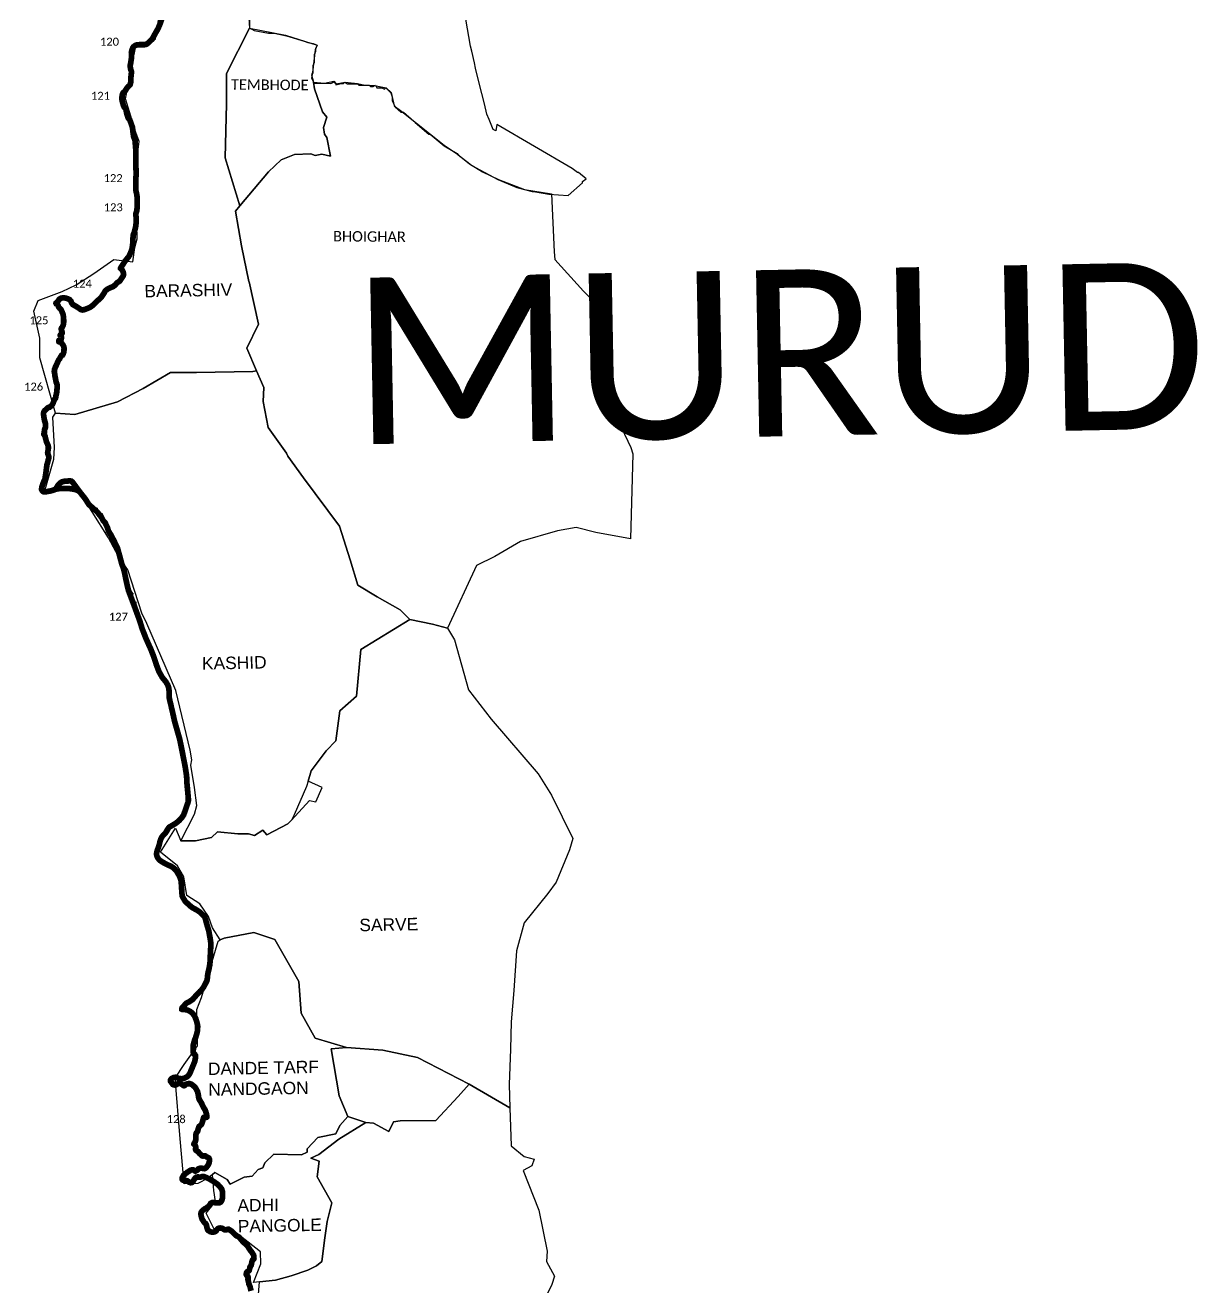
# Model space of a CAD drawing. Header units: metres. Extents: x 0 to 561379, y 0 to 4092696.
# Drawn here: x 277522 to 287773, y 2035134 to 2046174 of the extents above; entities that cross this region are included whole.
import ezdxf

# ---------------------------------------------------------------- set-up
doc = ezdxf.new("R2010")
doc.units = ezdxf.units.M
for name, color, linetype in [('COASTLINE', 5, 'Continuous'), ('NATURALLY PROTECTED', 3, 'Continuous'), ('TALUKA NAME', 5, 'Continuous'), ('village', 32, 'Continuous'), ('VILLAGE NAME', 250, 'Continuous')]:
    doc.layers.add(name, color=color, linetype=linetype)
doc.styles.get("Standard").update_dxf_attribs({"font": 'calibri.ttf'})

msp = doc.modelspace()

# ---------------------------------------------------------------- linework, layer by layer
at = {"layer": 'COASTLINE', "const_width": 50, "flags": 128}
msp.add_lwpolyline([(278716, 2046229), (278705, 2046197), (278693, 2046167), (278683, 2046144), (278663, 2046109), (278640, 2046068), (278633, 2046053), (278622, 2046043), (278608, 2046029), (278597, 2046019), (278587, 2046012), (278582, 2046008), (278574, 2046005), (278566, 2046004), (278555, 2046004), (278545, 2046004), (278533, 2046004), (278519, 2046004), (278508, 2046003), (278499, 2046002), (278485, 2045998), (278479, 2045994), (278468, 2045985), (278463, 2045978), (278459, 2045967), (278454, 2045953), (278450, 2045938), (278451, 2045925), (278451, 2045909), (278450, 2045882), (278447, 2045862), (278444, 2045843), (278441, 2045828), (278440, 2045814), (278441, 2045806), (278442, 2045797), (278445, 2045785), (278448, 2045777), (278450, 2045771), (278451, 2045763), (278449, 2045745), (278446, 2045718), (278446, 2045689), (278444, 2045673), (278439, 2045654), (278431, 2045645), (278423, 2045639), (278417, 2045632), (278409, 2045621), (278405, 2045615), (278402, 2045610), (278399, 2045604), (278395, 2045598), (278389, 2045590), (278383, 2045588), (278380, 2045585), (278377, 2045582), (278373, 2045573), (278371, 2045566), (278368, 2045547), (278368, 2045523), (278371, 2045506), (278375, 2045493), (278378, 2045482), (278382, 2045469), (278385, 2045462), (278390, 2045455), (278395, 2045450), (278399, 2045446), (278402, 2045439), (278405, 2045424), (278411, 2045396), (278419, 2045372), (278422, 2045363), (278426, 2045358), (278430, 2045356), (278435, 2045350), (278438, 2045342), (278443, 2045328), (278447, 2045317), (278453, 2045299), (278460, 2045281), (278461, 2045268), (278463, 2045255), (278466, 2045228), (278469, 2045203), (278471, 2045195), (278474, 2045190), (278477, 2045182), (278482, 2045165), (278484, 2045149), (278485, 2045130), (278488, 2045093), (278489, 2045057), (278489, 2045042), (278490, 2045003), (278489, 2044968), (278490, 2044939), (278491, 2044895), (278491, 2044856), (278489, 2044835), (278489, 2044813), (278488, 2044790), (278488, 2044767), (278488, 2044750), (278489, 2044731), (278491, 2044723), (278493, 2044713), (278497, 2044696), (278499, 2044686), (278500, 2044664), (278501, 2044627), (278501, 2044617), (278501, 2044584), (278499, 2044566), (278497, 2044551), (278492, 2044535), (278490, 2044529), (278489, 2044521), (278489, 2044512), (278490, 2044507), (278492, 2044494), (278493, 2044484), (278492, 2044465), (278491, 2044440), (278489, 2044424), (278487, 2044408), (278483, 2044393), (278480, 2044381), (278478, 2044372), (278475, 2044360), (278471, 2044353), (278469, 2044349), (278468, 2044346), (278465, 2044327), (278463, 2044292), (278462, 2044264), (278458, 2044235), (278455, 2044217), (278446, 2044191), (278433, 2044161), (278424, 2044147), (278393, 2044109), (278370, 2044072), (278359, 2044057), (278357, 2044053), (278356, 2044050), (278356, 2044047), (278358, 2044045), (278364, 2044039), (278371, 2044031), (278375, 2044024), (278377, 2044019), (278380, 2044009), (278381, 2043999), (278382, 2043993), (278380, 2043986), (278377, 2043980), (278357, 2043950), (278351, 2043941), (278343, 2043933), (278333, 2043927), (278327, 2043924), (278311, 2043906), (278297, 2043893), (278291, 2043889), (278281, 2043885), (278264, 2043878), (278253, 2043873), (278241, 2043866), (278227, 2043856), (278220, 2043848), (278216, 2043840), (278211, 2043831), (278199, 2043813), (278189, 2043798), (278183, 2043791), (278171, 2043780), (278145, 2043757), (278125, 2043736), (278103, 2043717), (278086, 2043706), (278052, 2043692), (278030, 2043685), (278022, 2043684), (278016, 2043685), (278011, 2043687), (278003, 2043691), (277995, 2043697), (277985, 2043704), (277969, 2043714), (277962, 2043718), (277956, 2043722), (277951, 2043725), (277944, 2043728), (277939, 2043731), (277932, 2043739), (277927, 2043747), (277922, 2043761), (277916, 2043767), (277910, 2043775), (277895, 2043782), (277879, 2043787), (277870, 2043789), (277861, 2043790), (277851, 2043790), (277844, 2043789), (277835, 2043787), (277827, 2043783), (277818, 2043776), (277811, 2043765), (277805, 2043757), (277800, 2043752), (277796, 2043748), (277792, 2043745), (277791, 2043742), (277792, 2043740), (277793, 2043738), (277798, 2043736), (277804, 2043732), (277806, 2043730), (277809, 2043724), (277812, 2043716), (277816, 2043708), (277819, 2043704), (277823, 2043699), (277830, 2043693), (277834, 2043689), (277838, 2043682), (277846, 2043663), (277851, 2043652), (277854, 2043641), (277856, 2043626), (277858, 2043602), (277858, 2043574), (277857, 2043566), (277855, 2043554), (277849, 2043541), (277845, 2043532), (277840, 2043528), (277838, 2043524), (277837, 2043520), (277837, 2043516), (277838, 2043510), (277839, 2043505), (277842, 2043500), (277844, 2043491), (277844, 2043485), (277844, 2043481), (277842, 2043478), (277839, 2043474), (277836, 2043471), (277833, 2043469), (277831, 2043467), (277829, 2043466), (277828, 2043464), (277828, 2043462), (277829, 2043460), (277831, 2043458), (277835, 2043456), (277837, 2043453), (277838, 2043448), (277839, 2043443), (277838, 2043436), (277837, 2043430), (277831, 2043419), (277829, 2043417), (277827, 2043418), (277823, 2043419), (277820, 2043420), (277818, 2043419), (277817, 2043418), (277816, 2043416), (277815, 2043414), (277815, 2043412), (277815, 2043409), (277816, 2043407), (277820, 2043405), (277824, 2043405), (277827, 2043405), (277831, 2043403), (277837, 2043400), (277839, 2043396), (277843, 2043390), (277848, 2043384), (277853, 2043377), (277856, 2043371), (277860, 2043363), (277862, 2043348), (277861, 2043341), (277861, 2043331), (277859, 2043314), (277855, 2043303), (277851, 2043294), (277849, 2043291), (277844, 2043290), (277841, 2043288), (277838, 2043285), (277835, 2043280), (277829, 2043270), (277825, 2043262), (277823, 2043257), (277821, 2043254), (277819, 2043252), (277817, 2043250), (277813, 2043244), (277808, 2043234), (277804, 2043224), (277796, 2043206), (277785, 2043183), (277782, 2043173), (277778, 2043164), (277777, 2043155), (277776, 2043146), (277778, 2043139), (277779, 2043132), (277780, 2043122), (277782, 2043107), (277786, 2043088), (277789, 2043070), (277791, 2043061), (277792, 2043054), (277796, 2043045), (277800, 2043034), (277801, 2043028), (277801, 2043013), (277801, 2043000), (277799, 2042985), (277799, 2042971), (277795, 2042953), (277791, 2042935), (277790, 2042926), (277787, 2042913), (277783, 2042908), (277781, 2042905), (277778, 2042903), (277776, 2042899), (277772, 2042889), (277767, 2042873), (277763, 2042864), (277760, 2042858), (277756, 2042853), (277751, 2042847), (277745, 2042842), (277740, 2042838), (277735, 2042834), (277729, 2042833), (277722, 2042830), (277717, 2042828), (277714, 2042825), (277707, 2042818), (277700, 2042811), (277694, 2042806), (277688, 2042798), (277684, 2042791), (277683, 2042784), (277682, 2042775), (277683, 2042766), (277684, 2042759), (277685, 2042750), (277688, 2042733), (277692, 2042713), (277696, 2042702), (277699, 2042689), (277699, 2042684), (277700, 2042675), (277699, 2042667), (277698, 2042655), (277697, 2042651), (277694, 2042646), (277692, 2042642), (277690, 2042637), (277690, 2042631), (277689, 2042622), (277689, 2042616), (277689, 2042610), (277687, 2042606), (277686, 2042603), (277686, 2042600), (277686, 2042595), (277688, 2042592), (277691, 2042589), (277693, 2042586), (277695, 2042583), (277697, 2042575), (277699, 2042565), (277703, 2042551), (277705, 2042542), (277708, 2042530), (277718, 2042509), (277721, 2042501), (277723, 2042496), (277724, 2042489), (277724, 2042479), (277724, 2042470), (277721, 2042453), (277719, 2042441), (277718, 2042435), (277720, 2042427), (277721, 2042422), (277724, 2042416), (277726, 2042410), (277728, 2042402), (277728, 2042389), (277726, 2042381), (277723, 2042373), (277721, 2042363), (277715, 2042341), (277711, 2042327), (277710, 2042316), (277706, 2042287), (277702, 2042253), (277699, 2042239), (277696, 2042214), (277693, 2042201), (277685, 2042186), (277675, 2042161), (277671, 2042147), (277667, 2042134), (277665, 2042115), (277669, 2042106), (277675, 2042099), (277683, 2042095), (277696, 2042094), (277708, 2042095), (277720, 2042098), (277734, 2042100), (277747, 2042103), (277759, 2042106), (277791, 2042117), (277818, 2042122), (277862, 2042124), (277904, 2042123), (277941, 2042118), (277972, 2042110), (277996, 2042097), (278046, 2042034), (278079, 2041982), (278131, 2041937), (278158, 2041910), (278189, 2041870), (278202, 2041845), (278221, 2041823), (278241, 2041781), (278250, 2041751), (278272, 2041716), (278298, 2041666), (278329, 2041601), (278350, 2041525), (278366, 2041465), (278382, 2041421), (278391, 2041386), (278397, 2041353), (278414, 2041276), (278425, 2041231), (278475, 2041098), (278499, 2041032), (278523, 2040967), (278545, 2040896), (278579, 2040809), (278620, 2040718), (278646, 2040652), (278667, 2040587), (278691, 2040523), (278708, 2040493), (278718, 2040475), (278733, 2040455), (278749, 2040437), (278767, 2040407), (278774, 2040389), (278778, 2040372), (278780, 2040349), (278780, 2040325), (278781, 2040294), (278789, 2040256), (278795, 2040234), (278801, 2040206), (278814, 2040151), (278828, 2040087), (278848, 2040017), (278865, 2039957), (278873, 2039929), (278886, 2039866), (278902, 2039785), (278921, 2039688), (278933, 2039609), (278936, 2039543), (278943, 2039470), (278948, 2039415), (278948, 2039392), (278944, 2039374), (278936, 2039354), (278924, 2039316), (278906, 2039267), (278891, 2039245), (278867, 2039219), (278839, 2039196), (278809, 2039178), (278781, 2039162), (278773, 2039152), (278766, 2039141), (278758, 2039126), (278750, 2039114), (278743, 2039105), (278732, 2039095), (278725, 2039087), (278715, 2039073), (278708, 2039060), (278701, 2039039), (278694, 2039009), (278688, 2038989), (278678, 2038963), (278673, 2038946), (278671, 2038935), (278671, 2038920), (278674, 2038907), (278680, 2038895), (278690, 2038881), (278699, 2038872), (278718, 2038859), (278741, 2038846), (278770, 2038831), (278797, 2038820), (278813, 2038809), (278825, 2038800), (278841, 2038783), (278854, 2038763), (278865, 2038743), (278874, 2038726), (278882, 2038702), (278886, 2038688), (278887, 2038666), (278890, 2038616), (278892, 2038582), (278895, 2038559), (278901, 2038546), (278922, 2038512), (278949, 2038487), (278958, 2038479), (278974, 2038465), (278986, 2038457), (279027, 2038434), (279048, 2038420), (279067, 2038401), (279080, 2038389), (279090, 2038378), (279093, 2038372), (279098, 2038356), (279102, 2038342), (279107, 2038321), (279120, 2038278), (279128, 2038250), (279133, 2038220), (279139, 2038189), (279145, 2038147), (279145, 2038124), (279145, 2038112), (279144, 2038104), (279142, 2038093), (279140, 2038023), (279138, 2037984), (279136, 2037962), (279135, 2037955), (279133, 2037951), (279133, 2037947), (279130, 2037927), (279121, 2037892), (279117, 2037868), (279114, 2037839), (279111, 2037821), (279105, 2037808), (279088, 2037776), (279080, 2037761), (279074, 2037753), (279064, 2037739), (279053, 2037729), (279035, 2037710), (279021, 2037696), (278996, 2037667), (278984, 2037654), (278973, 2037647), (278958, 2037636), (278939, 2037627), (278930, 2037622), (278900, 2037589), (278894, 2037582), (278891, 2037573), (278891, 2037570), (278897, 2037567), (278910, 2037567), (278924, 2037566), (278941, 2037562), (278954, 2037556), (278968, 2037548), (278977, 2037541), (278990, 2037528), (279002, 2037511), (279014, 2037485), (279022, 2037458), (279027, 2037439), (279030, 2037420), (279029, 2037401), (279027, 2037378), (279022, 2037356), (279011, 2037320), (279004, 2037304), (278996, 2037275), (278992, 2037262), (278991, 2037250), (278992, 2037236), (278992, 2037219), (278990, 2037202), (278991, 2037191), (278993, 2037183), (278996, 2037180), (278998, 2037179), (279002, 2037177), (279006, 2037173), (279010, 2037166), (279011, 2037155), (279009, 2037136), (279004, 2037113), (278995, 2037090), (278988, 2037074), (278981, 2037056), (278972, 2037037), (278966, 2037019), (278959, 2037005), (278951, 2036994), (278945, 2036986), (278938, 2036980), (278928, 2036974), (278919, 2036970), (278912, 2036967), (278903, 2036964), (278895, 2036963), (278887, 2036962), (278879, 2036963), (278873, 2036963), (278867, 2036964), (278858, 2036967), (278850, 2036971), (278844, 2036974), (278836, 2036975), (278821, 2036973), (278813, 2036970), (278806, 2036966), (278801, 2036961), (278796, 2036956), (278793, 2036952), (278792, 2036945), (278793, 2036938), (278798, 2036933), (278803, 2036926), (278807, 2036920), (278810, 2036917), (278813, 2036912), (278818, 2036910), (278824, 2036908), (278830, 2036907), (278835, 2036907), (278841, 2036909), (278847, 2036913), (278855, 2036918), (278862, 2036921), (278867, 2036921), (278875, 2036920), (278885, 2036917), (278890, 2036915), (278897, 2036909), (278904, 2036904), (278908, 2036902), (278911, 2036901), (278914, 2036902), (278918, 2036906), (278923, 2036911), (278928, 2036914), (278934, 2036916), (278942, 2036918), (278950, 2036919), (278960, 2036919), (278967, 2036917), (278975, 2036914), (278985, 2036907), (278994, 2036899), (279005, 2036889), (279014, 2036878), (279021, 2036863), (279028, 2036851), (279032, 2036836), (279036, 2036816), (279038, 2036799), (279044, 2036779), (279055, 2036764), (279066, 2036743), (279071, 2036731), (279082, 2036710), (279095, 2036689), (279102, 2036670), (279107, 2036653), (279109, 2036641), (279109, 2036626), (279108, 2036625), (279101, 2036624), (279095, 2036626), (279089, 2036626), (279085, 2036625), (279082, 2036622), (279074, 2036594), (279068, 2036575), (279065, 2036567), (279060, 2036559), (279054, 2036554), (279050, 2036551), (279042, 2036544), (279039, 2036539), (279034, 2036522), (279032, 2036513), (279030, 2036504), (279027, 2036499), (279021, 2036492), (279017, 2036485), (279015, 2036477), (279013, 2036460), (279014, 2036444), (279014, 2036434), (279012, 2036423), (279009, 2036413), (279004, 2036404), (279001, 2036399), (278998, 2036395), (278997, 2036392), (278997, 2036390), (278999, 2036388), (279003, 2036385), (279007, 2036381), (279012, 2036370), (279013, 2036358), (279011, 2036348), (279012, 2036340), (279015, 2036336), (279019, 2036333), (279025, 2036329), (279032, 2036326), (279036, 2036322), (279039, 2036318), (279044, 2036310), (279050, 2036306), (279059, 2036297), (279064, 2036293), (279069, 2036288), (279076, 2036286), (279084, 2036288), (279088, 2036289), (279093, 2036289), (279098, 2036286), (279104, 2036281), (279109, 2036278), (279114, 2036276), (279120, 2036273), (279126, 2036270), (279129, 2036267), (279132, 2036260), (279133, 2036253), (279133, 2036249), (279131, 2036233), (279129, 2036225), (279124, 2036214), (279121, 2036207), (279114, 2036197), (279108, 2036190), (279103, 2036184), (279097, 2036180), (279093, 2036177), (279088, 2036176), (279077, 2036178), (279067, 2036179), (279057, 2036179), (279051, 2036179), (279044, 2036177), (279036, 2036174), (279033, 2036169), (279027, 2036163), (279021, 2036160), (279015, 2036157), (279011, 2036155), (279009, 2036155), (279005, 2036157), (279002, 2036160), (278996, 2036163), (278991, 2036165), (278980, 2036165), (278969, 2036163), (278958, 2036156), (278940, 2036145), (278930, 2036137), (278921, 2036131), (278912, 2036122), (278905, 2036115), (278897, 2036101), (278895, 2036096), (278894, 2036086), (278895, 2036081), (278898, 2036077), (278902, 2036075), (278909, 2036073), (278918, 2036072), (278929, 2036072), (278939, 2036069), (278946, 2036065), (278954, 2036058), (278960, 2036056), (278968, 2036053), (278975, 2036054), (278979, 2036055), (278985, 2036060), (278990, 2036066), (278995, 2036075), (279001, 2036084), (279006, 2036091), (279012, 2036097), (279018, 2036102), (279029, 2036103), (279036, 2036103), (279042, 2036102), (279050, 2036101), (279054, 2036102), (279060, 2036104), (279069, 2036107), (279076, 2036107), (279085, 2036106), (279096, 2036102), (279110, 2036096), (279136, 2036083), (279176, 2036059), (279207, 2036036), (279225, 2036017), (279240, 2035997), (279247, 2035973), (279248, 2035945), (279247, 2035919), (279240, 2035897), (279236, 2035890), (279229, 2035882), (279223, 2035879), (279215, 2035876), (279208, 2035876), (279199, 2035876), (279190, 2035877), (279181, 2035878), (279173, 2035879), (279166, 2035879), (279157, 2035879), (279149, 2035876), (279144, 2035873), (279140, 2035866), (279135, 2035858), (279130, 2035850), (279121, 2035843), (279105, 2035832), (279091, 2035824), (279073, 2035810), (279066, 2035802), (279062, 2035796), (279060, 2035792), (279058, 2035782), (279059, 2035770), (279061, 2035760), (279068, 2035735), (279079, 2035718), (279086, 2035707), (279093, 2035701), (279098, 2035697), (279102, 2035691), (279105, 2035685), (279107, 2035678), (279109, 2035670), (279111, 2035659), (279114, 2035649), (279117, 2035641), (279121, 2035636), (279131, 2035630), (279139, 2035625), (279148, 2035622), (279158, 2035621), (279172, 2035622), (279182, 2035625), (279191, 2035631), (279193, 2035635), (279198, 2035644), (279202, 2035648), (279210, 2035654), (279217, 2035655), (279226, 2035657), (279237, 2035656), (279244, 2035654), (279252, 2035650), (279258, 2035645), (279265, 2035641), (279269, 2035640), (279277, 2035640), (279283, 2035643), (279291, 2035645), (279300, 2035646), (279310, 2035640), (279320, 2035634), (279330, 2035626), (279339, 2035618), (279347, 2035610), (279359, 2035597), (279370, 2035588), (279384, 2035582), (279393, 2035576), (279402, 2035566), (279410, 2035555), (279428, 2035534), (279440, 2035524), (279462, 2035505), (279468, 2035496), (279477, 2035481), (279489, 2035463), (279502, 2035447), (279512, 2035431), (279519, 2035420), (279521, 2035407), (279522, 2035393), (279521, 2035388), (279519, 2035384), (279515, 2035381), (279510, 2035378), (279508, 2035375), (279506, 2035369), (279501, 2035347), (279497, 2035330), (279490, 2035321), (279486, 2035314), (279484, 2035300), (279481, 2035288), (279477, 2035282), (279471, 2035278), (279462, 2035274), (279457, 2035266), (279455, 2035256), (279454, 2035251), (279457, 2035245), (279463, 2035238), (279469, 2035233), (279471, 2035227), (279471, 2035221), (279470, 2035214), (279469, 2035209), (279470, 2035202), (279474, 2035186), (279476, 2035176), (279477, 2035169), (279480, 2035163), (279488, 2035143), (279488, 2035143), (279491, 2035128), (279497, 2035107)], dxfattribs=at)
at = {"layer": 'NATURALLY PROTECTED', "const_width": 50, "flags": 128}
for points in [[(278675, 2046129), (278663, 2046109), (278640, 2046068), (278633, 2046053), (278622, 2046043), (278608, 2046029), (278597, 2046019), (278587, 2046012), (278582, 2046008), (278574, 2046005), (278566, 2046004), (278555, 2046004), (278545, 2046004), (278533, 2046004), (278519, 2046004), (278508, 2046003), (278499, 2046002), (278485, 2045998), (278479, 2045994), (278468, 2045985), (278463, 2045978), (278459, 2045967), (278454, 2045953), (278450, 2045938), (278451, 2045925), (278451, 2045909), (278450, 2045882), (278447, 2045862), (278444, 2045843), (278441, 2045828), (278440, 2045814), (278441, 2045806), (278442, 2045797), (278445, 2045785), (278448, 2045777), (278450, 2045771), (278451, 2045763), (278449, 2045745), (278446, 2045718)], [(278446, 2045689), (278444, 2045673), (278439, 2045654), (278431, 2045645), (278423, 2045639), (278417, 2045632), (278409, 2045621), (278405, 2045615), (278402, 2045610), (278399, 2045604), (278395, 2045598), (278389, 2045590)], [(278430, 2045356), (278434, 2045350), (278438, 2045342), (278443, 2045328), (278447, 2045317), (278453, 2045299), (278460, 2045281), (278461, 2045268), (278463, 2045255), (278465, 2045232)], [(278491, 2044853), (278489, 2044835), (278489, 2044813), (278488, 2044790), (278488, 2044767), (278488, 2044750), (278489, 2044731), (278491, 2044723), (278493, 2044713), (278497, 2044696), (278499, 2044686), (278499, 2044679)], [(278501, 2044609), (278501, 2044584), (278499, 2044566), (278497, 2044551), (278492, 2044535), (278490, 2044529), (278489, 2044521), (278489, 2044512), (278490, 2044507), (278492, 2044494), (278493, 2044484), (278492, 2044465), (278491, 2044440), (278489, 2044424), (278487, 2044408), (278483, 2044393), (278480, 2044381), (278478, 2044372), (278475, 2044360), (278471, 2044353), (278469, 2044349)], [(278358, 2044044), (278364, 2044039), (278371, 2044031), (278375, 2044024), (278377, 2044019), (278380, 2044009), (278381, 2043999), (278382, 2043993), (278380, 2043986), (278377, 2043980), (278357, 2043950), (278351, 2043941), (278343, 2043933), (278333, 2043927), (278327, 2043924), (278311, 2043906), (278297, 2043893), (278291, 2043889), (278281, 2043885), (278264, 2043878), (278253, 2043873), (278241, 2043866), (278227, 2043856), (278220, 2043848), (278216, 2043840), (278211, 2043831), (278199, 2043813), (278189, 2043798), (278183, 2043791), (278171, 2043780), (278145, 2043757), (278125, 2043736), (278103, 2043717), (278086, 2043706), (278052, 2043692), (278030, 2043685), (278022, 2043684), (278016, 2043685), (278011, 2043687), (278003, 2043691), (277995, 2043697), (277985, 2043704), (277969, 2043714), (277962, 2043718), (277956, 2043722), (277951, 2043725), (277944, 2043728), (277939, 2043731), (277932, 2043739), (277927, 2043747), (277922, 2043761), (277916, 2043767), (277910, 2043775), (277895, 2043782), (277879, 2043787), (277870, 2043789), (277861, 2043790)], [(277861, 2043790), (277851, 2043790), (277844, 2043789), (277835, 2043787), (277827, 2043783), (277818, 2043776), (277811, 2043765), (277805, 2043757), (277800, 2043752), (277796, 2043748), (277792, 2043745), (277791, 2043742), (277792, 2043740), (277793, 2043738), (277798, 2043736), (277804, 2043732), (277806, 2043730), (277809, 2043724), (277812, 2043716), (277816, 2043708), (277818, 2043706)], [(277818, 2043706), (277819, 2043704), (277823, 2043699), (277830, 2043693), (277834, 2043689), (277838, 2043682), (277846, 2043663), (277851, 2043652), (277854, 2043641), (277856, 2043626), (277858, 2043602), (277858, 2043574), (277857, 2043566), (277855, 2043554), (277849, 2043541), (277845, 2043532), (277840, 2043528), (277838, 2043524), (277837, 2043520), (277837, 2043516), (277838, 2043510), (277839, 2043505), (277842, 2043500), (277844, 2043491), (277844, 2043485), (277844, 2043481), (277842, 2043478), (277839, 2043474), (277836, 2043471), (277833, 2043469), (277831, 2043467), (277829, 2043466), (277828, 2043464), (277828, 2043462), (277829, 2043460), (277831, 2043458), (277835, 2043456), (277837, 2043453), (277838, 2043448), (277839, 2043443), (277838, 2043436), (277837, 2043430), (277831, 2043419), (277829, 2043417), (277827, 2043418), (277823, 2043419), (277820, 2043420), (277818, 2043419), (277817, 2043418), (277816, 2043416), (277815, 2043414), (277815, 2043412), (277815, 2043409), (277816, 2043407), (277820, 2043405), (277824, 2043405), (277827, 2043405), (277831, 2043403), (277837, 2043400), (277839, 2043396), (277843, 2043390), (277848, 2043384), (277853, 2043377), (277856, 2043371), (277860, 2043363), (277862, 2043348), (277861, 2043341), (277861, 2043331), (277859, 2043314), (277855, 2043303), (277851, 2043294), (277849, 2043291), (277844, 2043290), (277842, 2043289)], [(277798, 2042970), (277795, 2042953), (277791, 2042935), (277790, 2042926), (277787, 2042913), (277783, 2042908), (277781, 2042905), (277778, 2042903)], [(277785, 2042114), (277793, 2042126), (277808, 2042150), (277827, 2042171), (277843, 2042181), (277867, 2042187), (277890, 2042188), (277910, 2042190), (277924, 2042188), (277935, 2042180), (277996, 2042097), (278046, 2042034), (278079, 2041982), (278131, 2041937), (278140, 2041932), (278153, 2041929)], [(278329, 2041601), (278298, 2041666), (278272, 2041716), (278250, 2041751), (278241, 2041781), (278221, 2041823), (278202, 2041845), (278189, 2041870), (278179, 2041889), (278174, 2041899)], [(278425, 2041231), (278429, 2041222), (278436, 2041211), (278443, 2041199), (278450, 2041189), (278459, 2041183)], [(278470, 2041133), (278470, 2041121), (278475, 2041098), (278499, 2041032), (278523, 2040967), (278545, 2040896), (278579, 2040809), (278620, 2040718), (278646, 2040652), (278667, 2040587), (278691, 2040523), (278708, 2040493), (278718, 2040475), (278733, 2040455), (278749, 2040437), (278767, 2040407), (278775, 2040401), (278777, 2040400)], [(278882, 2039885), (278873, 2039929), (278865, 2039957), (278848, 2040017), (278828, 2040087), (278814, 2040151), (278801, 2040206), (278795, 2040234), (278789, 2040256), (278781, 2040294), (278780, 2040325), (278780, 2040337), (278780, 2040349)], [(278777, 2039156), (278773, 2039152), (278766, 2039141), (278758, 2039126), (278750, 2039114), (278743, 2039105), (278732, 2039095), (278725, 2039087), (278715, 2039073), (278708, 2039060), (278701, 2039039), (278694, 2039009), (278688, 2038989), (278678, 2038963), (278673, 2038946), (278671, 2038935), (278671, 2038920), (278674, 2038907), (278680, 2038895), (278690, 2038881), (278699, 2038872), (278718, 2038859), (278741, 2038846), (278770, 2038831), (278797, 2038820), (278813, 2038809), (278825, 2038800), (278841, 2038783), (278854, 2038763), (278865, 2038743), (278874, 2038726), (278882, 2038702), (278886, 2038688), (278887, 2038666), (278890, 2038616), (278892, 2038582), (278895, 2038559), (278901, 2038546), (278922, 2038512), (278949, 2038487), (278958, 2038479)], [(279108, 2038319), (279120, 2038278), (279128, 2038250), (279133, 2038220), (279139, 2038189), (279144, 2038153)], [(279145, 2038147), (279145, 2038124), (279145, 2038112), (279144, 2038104), (279142, 2038093), (279140, 2038023), (279138, 2037984), (279136, 2037962), (279135, 2037955), (279133, 2037951), (279133, 2037947), (279130, 2037927), (279121, 2037892), (279117, 2037868), (279114, 2037839), (279111, 2037821), (279105, 2037808), (279088, 2037776), (279080, 2037761), (279074, 2037753), (279064, 2037739), (279053, 2037729), (279035, 2037710), (279021, 2037696), (278996, 2037667), (278984, 2037654), (278973, 2037647), (278958, 2037636), (278939, 2037627), (278930, 2037622), (278900, 2037589), (278894, 2037582), (278891, 2037573), (278891, 2037570), (278897, 2037567), (278910, 2037567), (278924, 2037566), (278941, 2037562), (278954, 2037556), (278968, 2037548), (278977, 2037541), (278990, 2037528), (279002, 2037511), (279014, 2037485), (279022, 2037458), (279027, 2037439), (279030, 2037420), (279029, 2037401), (279027, 2037378), (279022, 2037356), (279011, 2037320), (279004, 2037304), (278996, 2037275), (278992, 2037262), (278991, 2037250), (278992, 2037236), (278992, 2037219), (278990, 2037202), (278991, 2037191), (278993, 2037183), (278996, 2037180), (278998, 2037179), (279002, 2037177), (279006, 2037173), (279010, 2037166), (279011, 2037155), (279009, 2037136), (279004, 2037113), (278995, 2037090), (278988, 2037074), (278981, 2037056), (278972, 2037037), (278966, 2037019), (278959, 2037005), (278951, 2036994), (278945, 2036986), (278938, 2036980), (278928, 2036974), (278919, 2036970), (278912, 2036967), (278903, 2036964), (278895, 2036963), (278887, 2036962), (278879, 2036963), (278873, 2036963), (278867, 2036964), (278858, 2036967), (278850, 2036971), (278844, 2036974), (278836, 2036975), (278821, 2036973), (278813, 2036970), (278806, 2036966), (278801, 2036961), (278796, 2036956), (278793, 2036952), (278792, 2036945), (278793, 2036938), (278798, 2036933), (278803, 2036926), (278807, 2036920), (278810, 2036917), (278813, 2036912), (278818, 2036910), (278824, 2036908), (278830, 2036907), (278835, 2036907), (278841, 2036909), (278847, 2036913), (278855, 2036918), (278862, 2036921), (278867, 2036921), (278875, 2036920), (278885, 2036917), (278890, 2036915), (278897, 2036909), (278904, 2036904), (278908, 2036902), (278911, 2036901), (278914, 2036902), (278918, 2036906), (278923, 2036911), (278928, 2036914), (278934, 2036916), (278942, 2036918), (278950, 2036919), (278960, 2036919), (278967, 2036917), (278975, 2036914), (278985, 2036907), (278994, 2036899), (279005, 2036889), (279014, 2036878), (279021, 2036863), (279028, 2036851), (279032, 2036836), (279036, 2036816), (279038, 2036799), (279044, 2036779), (279055, 2036764), (279066, 2036743), (279071, 2036731), (279082, 2036710), (279095, 2036689), (279102, 2036670), (279107, 2036653), (279109, 2036641), (279109, 2036626), (279108, 2036625), (279101, 2036624), (279095, 2036626), (279089, 2036626), (279085, 2036625), (279082, 2036622), (279074, 2036594), (279068, 2036575), (279065, 2036567), (279060, 2036559), (279054, 2036554), (279050, 2036551), (279042, 2036544), (279039, 2036539), (279034, 2036522), (279032, 2036513), (279030, 2036504), (279027, 2036499), (279021, 2036492), (279017, 2036485), (279015, 2036477), (279013, 2036460), (279014, 2036444), (279014, 2036434), (279012, 2036423), (279009, 2036413), (279004, 2036404), (279001, 2036399), (278998, 2036395), (278997, 2036392), (278997, 2036390), (278999, 2036388), (279003, 2036385), (279007, 2036381), (279012, 2036370), (279013, 2036358), (279011, 2036348), (279012, 2036340), (279015, 2036336), (279019, 2036333), (279025, 2036329), (279032, 2036326), (279036, 2036322), (279039, 2036318), (279044, 2036310), (279050, 2036306), (279059, 2036297), (279064, 2036293), (279069, 2036288), (279076, 2036286), (279084, 2036288), (279088, 2036289), (279093, 2036289), (279098, 2036286), (279104, 2036281), (279109, 2036278), (279114, 2036276), (279120, 2036273), (279126, 2036270), (279129, 2036267), (279132, 2036260), (279133, 2036253), (279133, 2036249), (279131, 2036233), (279129, 2036225), (279124, 2036214), (279121, 2036207), (279114, 2036197), (279108, 2036190), (279103, 2036184), (279097, 2036180), (279093, 2036177), (279088, 2036176), (279077, 2036178), (279067, 2036179), (279057, 2036179), (279051, 2036179), (279044, 2036177), (279036, 2036174), (279033, 2036169), (279027, 2036163), (279021, 2036160), (279015, 2036157), (279011, 2036155), (279009, 2036155), (279005, 2036157), (279002, 2036160), (278996, 2036163), (278991, 2036165), (278980, 2036165), (278969, 2036163), (278958, 2036156), (278940, 2036145), (278930, 2036137), (278921, 2036131), (278912, 2036122), (278905, 2036115), (278897, 2036101), (278895, 2036096), (278894, 2036086), (278895, 2036081), (278898, 2036077), (278902, 2036075), (278909, 2036073), (278918, 2036072), (278929, 2036072), (278939, 2036069), (278946, 2036065), (278954, 2036058), (278960, 2036056), (278968, 2036053), (278975, 2036054), (278979, 2036055), (278985, 2036060), (278990, 2036066), (278995, 2036075), (279001, 2036084), (279006, 2036091), (279012, 2036097), (279018, 2036102), (279029, 2036103), (279036, 2036103), (279042, 2036102), (279050, 2036101), (279054, 2036102), (279060, 2036104), (279069, 2036107), (279076, 2036107), (279085, 2036106), (279096, 2036102), (279110, 2036096), (279136, 2036083), (279151, 2036074)], [(279153, 2036073), (279176, 2036059), (279207, 2036036), (279225, 2036017), (279240, 2035997), (279247, 2035973), (279248, 2035945), (279247, 2035919), (279240, 2035897), (279236, 2035890), (279229, 2035882), (279223, 2035879), (279215, 2035876), (279208, 2035876), (279199, 2035876), (279190, 2035877), (279181, 2035878), (279173, 2035879), (279166, 2035879), (279157, 2035879), (279149, 2035876), (279144, 2035873), (279140, 2035866), (279135, 2035858), (279130, 2035850), (279121, 2035843), (279105, 2035832), (279091, 2035824), (279073, 2035810), (279066, 2035802), (279062, 2035796), (279060, 2035792), (279058, 2035782), (279059, 2035770), (279061, 2035760), (279068, 2035735), (279079, 2035718), (279086, 2035707), (279093, 2035701), (279098, 2035697), (279102, 2035691), (279105, 2035685), (279107, 2035678), (279109, 2035670), (279111, 2035659), (279114, 2035649), (279117, 2035641), (279121, 2035636), (279131, 2035630), (279139, 2035625), (279148, 2035622), (279158, 2035621), (279172, 2035622), (279182, 2035625), (279191, 2035631), (279193, 2035635), (279198, 2035644), (279202, 2035648), (279210, 2035654), (279217, 2035655), (279226, 2035657), (279237, 2035656), (279244, 2035654), (279252, 2035650), (279258, 2035645), (279265, 2035641), (279269, 2035640), (279277, 2035640), (279283, 2035643), (279291, 2035645), (279300, 2035646), (279310, 2035640), (279320, 2035634), (279330, 2035626), (279339, 2035618), (279347, 2035610), (279359, 2035597), (279370, 2035588), (279384, 2035582), (279393, 2035576), (279402, 2035566), (279410, 2035555), (279428, 2035534), (279440, 2035524), (279462, 2035505), (279468, 2035496), (279477, 2035481), (279489, 2035463), (279502, 2035447), (279512, 2035431), (279519, 2035420), (279521, 2035407), (279522, 2035393), (279521, 2035388), (279519, 2035384), (279515, 2035381), (279510, 2035378), (279508, 2035375), (279506, 2035369), (279501, 2035347), (279497, 2035330), (279490, 2035321), (279486, 2035314), (279484, 2035300), (279481, 2035288), (279477, 2035282), (279471, 2035278), (279462, 2035274), (279457, 2035266), (279455, 2035256), (279454, 2035251), (279457, 2035245), (279463, 2035238), (279469, 2035233), (279471, 2035227), (279471, 2035221), (279470, 2035214), (279469, 2035209), (279470, 2035202), (279474, 2035186), (279476, 2035178)]]:
    msp.add_lwpolyline(points, dxfattribs=at)
at = {"layer": 'village', "color": 3, "true_color": 0x00ff00}
for points in [[(279463, 2046466), (279483, 2046147), (279282, 2045751), (279282, 2045486), (279269, 2045014), (279399, 2044595), (279360, 2044549), (279413, 2044246), (279477, 2043932), (279481, 2043929), (279562, 2043561), (279460, 2043351), (279543, 2043152), (279511, 2043145), (279019, 2043137), (278793, 2043138), (278554, 2042998), (278330, 2042880), (277957, 2042771), (277787, 2042781), (277651, 2043267), (277650, 2043437), (277596, 2043675), (277636, 2043768), (277846, 2043846), (277967, 2043905), (278123, 2044002), (278298, 2044125), (278464, 2044106), (278481, 2044230), (278501, 2044306), (278495, 2044544), (278500, 2044602), (278494, 2044811), (278510, 2045087), (278519, 2045158), (278489, 2045236), (278398, 2045530), (278462, 2045863), (278487, 2045976), (278661, 2046052), (278706, 2046327)], [(279484, 2046270), (279483, 2046147), (279503, 2046140), (279525, 2046129), (279648, 2046105), (279698, 2046105), (279805, 2046082), (279961, 2046036), (279994, 2046024), (280039, 2046013), (280073, 2046001), (280061, 2045968), (280061, 2045945), (280049, 2045915), (280049, 2045845), (280037, 2045822), (280037, 2045755), (280031, 2045744), (280026, 2045710), (280048, 2045666), (280193, 2045664), (280216, 2045675), (280238, 2045664), (280238, 2045653), (280283, 2045664), (280305, 2045664), (280317, 2045675), (280339, 2045663), (280361, 2045663), (280428, 2045663), (280440, 2045651), (280484, 2045651), (280495, 2045651), (280529, 2045651), (280540, 2045639), (280563, 2045639), (280585, 2045650), (280596, 2045628), (280641, 2045627), (280663, 2045616), (280674, 2045627), (280719, 2045582), (280730, 2045548), (280730, 2045515), (280757, 2045458), (280807, 2045413), (280830, 2045413), (280919, 2045334), (280930, 2045323), (280952, 2045306), (281052, 2045221), (281063, 2045221), (281186, 2045119), (281297, 2045051), (281308, 2045040), (281408, 2044961), (281420, 2044949), (281654, 2044825), (281821, 2044756), (281955, 2044721), (281966, 2044721), (282101, 2044698), (282269, 2044685), (282393, 2044796), (282393, 2044808), (282426, 2044830), (282360, 2044886), (282349, 2044886), (282304, 2044920), (281646, 2045306), (281635, 2045250), (281612, 2045262), (281579, 2045351), (281557, 2045396), (281536, 2045486), (281492, 2045666), (281460, 2045800), (281449, 2045845), (281427, 2045946), (281416, 2045991), (281373, 2046226)]]:
    msp.add_lwpolyline(points, dxfattribs=at)
at = {"layer": 'village'}
for points in [[(280138, 2045221, 0), (280160, 2045193, 0), (280192, 2045030, 0), (280114, 2045046, 0), (280057, 2045036, 0), (280019, 2045049, 0), (279877, 2045044, 0), (279760, 2044997, 0), (279648, 2044893, 0), (279399, 2044595, 0), (279269, 2045014, 0), (279282, 2045486, 0), (279282, 2045751, 0), (279483, 2046147, 0), (279799, 2046086, 0), (280075, 2046001, 0), (280058, 2045959, 0), (280034, 2045761, 0), (280024, 2045741, 0), (280043, 2045676, 0), (280052, 2045619, 0), (280122, 2045418, 0), (280160, 2045369, 0), (280130, 2045280, 0)], [(282835, 2042426, 0), (282814, 2041683, 0), (282511, 2041738, 0), (282340, 2041781, 0), (282175, 2041754, 0), (281851, 2041660, 0), (281627, 2041530, 0), (281467, 2041449, 0), (281214, 2040902, 0), (281082, 2040936, 0), (280884, 2040978, 0), (280800, 2041062, 0), (280598, 2041177, 0), (280429, 2041278, 0), (280364, 2041499, 0), (280269, 2041794, 0), (279956, 2042215, 0), (279818, 2042407, 0), (279805, 2042432, 0), (279647, 2042657, 0), (279603, 2042884, 0), (279607, 2043006, 0), (279543, 2043152, 0), (279460, 2043351, 0), (279562, 2043561, 0), (279481, 2043929, 0), (279477, 2043932, 0), (279413, 2044246, 0), (279360, 2044549, 0), (279399, 2044595, 0), (279648, 2044893, 0), (279760, 2044997, 0), (279877, 2045044, 0), (280019, 2045049, 0), (280057, 2045036, 0), (280114, 2045046, 0), (280192, 2045030, 0), (280160, 2045193, 0), (280138, 2045221, 0), (280130, 2045280, 0), (280160, 2045369, 0), (280122, 2045418, 0), (280052, 2045619, 0), (280043, 2045676, 0), (280138, 2045667, 0), (280220, 2045686, 0), (280241, 2045661, 0), (280318, 2045675, 0), (280427, 2045665, 0), (280479, 2045652, 0), (280576, 2045646, 0), (280678, 2045626, 0), (280720, 2045587, 0), (280749, 2045469, 0), (280814, 2045420, 0), (281186, 2045126, 0), (281301, 2045048, 0), (281406, 2044963, 0), (281521, 2044891, 0), (281659, 2044824, 0), (281886, 2044737, 0), (282122, 2044699, 0), (282146, 2044193, 0), (282152, 2044126, 0), (282403, 2043848, 0), (282569, 2043683, 0), (282566, 2043545, 0), (282628, 2042881, 0), (282816, 2042483, 0)], [(280884, 2040978, 0), (280455, 2040716, 0), (280417, 2040306, 0), (280274, 2040178, 0), (280238, 2039918, 0), (280153, 2039829, 0), (280022, 2039655, 0), (279997, 2039565, 0), (279981, 2039516, 0), (279874, 2039271, 0), (279849, 2039223, 0), (279817, 2039191, 0), (279633, 2039095, 0), (279599, 2039136, 0), (279527, 2039088, 0), (279474, 2039103, 0), (279381, 2039103, 0), (279204, 2039121, 0), (279152, 2039071, 0), (279011, 2039043, 0), (278882, 2039042, 0), (279002, 2039276, 0), (279021, 2039351, 0), (279003, 2039509, 0), (278970, 2039703, 0), (278979, 2039751, 0), (278965, 2039836, 0), (278840, 2040356, 0), (278586, 2040942, 0), (278543, 2041034, 0), (278418, 2041412, 0), (278337, 2041530, 0), (278250, 2041693, 0), (277964, 2042146, 0), (277954, 2042168, 0), (277873, 2042178, 0), (277733, 2042106, 0), (277692, 2042093, 0), (277773, 2042380, 0), (277779, 2042483, 0), (277764, 2042747, 0), (277787, 2042781, 0), (277957, 2042771, 0), (278330, 2042880, 0), (278554, 2042998, 0), (278793, 2043138, 0), (279019, 2043137, 0), (279511, 2043145, 0), (279543, 2043152, 0), (279607, 2043006, 0), (279603, 2042884, 0), (279647, 2042657, 0), (279805, 2042432, 0), (279818, 2042407, 0), (279956, 2042215, 0), (280269, 2041794, 0), (280364, 2041499, 0), (280429, 2041278, 0), (280598, 2041177, 0), (280800, 2041062, 0)], [(278836, 2039152, 0), (278882, 2039042, 0), (279011, 2039043, 0), (279152, 2039071, 0), (279204, 2039121, 0), (279381, 2039103, 0), (279474, 2039103, 0), (279527, 2039088, 0), (279599, 2039136, 0), (279633, 2039095, 0), (279817, 2039191, 0), (279849, 2039223, 0), (280008, 2039396, 0), (280064, 2039383, 0), (280119, 2039508, 0), (279997, 2039565, 0), (280022, 2039655, 0), (280153, 2039829, 0), (280238, 2039918, 0), (280274, 2040178, 0), (280417, 2040306, 0), (280455, 2040716, 0), (280884, 2040978, 0), (281082, 2040936, 0), (281214, 2040902, 0), (281274, 2040801, 0), (281398, 2040362, 0), (281597, 2040105, 0), (282006, 2039628, 0), (282122, 2039442, 0), (282310, 2039063, 0), (282280, 2038963, 0), (282164, 2038682, 0), (282091, 2038582, 0), (281883, 2038326, 0), (281817, 2038080, 0), (281795, 2037733, 0), (281769, 2037459, 0), (281765, 2037222, 0), (281753, 2036913, 0), (281759, 2036707, 0), (281402, 2036914, 0), (280953, 2037148, 0), (280649, 2037211, 0), (280331, 2037235, 0), (280057, 2037316, 0), (279935, 2037535, 0), (279913, 2037812, 0), (279705, 2038181, 0), (279520, 2038241, 0), (279261, 2038192, 0), (279227, 2038177, 0), (279160, 2038282, 0), (279125, 2038380, 0), (279050, 2038491, 0), (278935, 2038563, 0), (278909, 2038727, 0), (278854, 2038824, 0), (278704, 2038944, 0)], [(280267, 2036812, 0), (280342, 2036633, 0), (280273, 2036552, 0), (280237, 2036479, 0), (280080, 2036447, 0), (279988, 2036348, 0), (279986, 2036320, 0), (279936, 2036296, 0), (279695, 2036302, 0), (279617, 2036227, 0), (279599, 2036182, 0), (279560, 2036169, 0), (279505, 2036110, 0), (279435, 2036102, 0), (279315, 2036040, 0), (279289, 2036081, 0), (279181, 2036143, 0), (279160, 2036124, 0), (279122, 2036092, 0), (279031, 2036047, 0), (278913, 2036042, 0), (278878, 2036436, 0), (278833, 2036966, 0), (278913, 2037087, 0), (279028, 2037250, 0), (279022, 2037567, 0), (279062, 2037671, 0), (279208, 2038165, 0), (279227, 2038177, 0), (279261, 2038192, 0), (279520, 2038241, 0), (279705, 2038181, 0), (279913, 2037812, 0), (279935, 2037535, 0), (280057, 2037316, 0), (280331, 2037235, 0), (280197, 2037223, 0)], [(281402, 2036914, 0), (281308, 2036808, 0), (281111, 2036598, 0), (280801, 2036595, 0), (280741, 2036584, 0), (280702, 2036500, 0), (280568, 2036574, 0), (280500, 2036578, 0), (280342, 2036633, 0), (280267, 2036812, 0), (280197, 2037223, 0), (280331, 2037235, 0), (280649, 2037211, 0), (280953, 2037148, 0)], [(280500, 2036578, 0), (280264, 2036433, 0), (280089, 2036300, 0), (280018, 2036268, 0), (280091, 2036240, 0), (280073, 2036104, 0), (280204, 2035876, 0), (280162, 2035713, 0), (280140, 2035571, 0), (280116, 2035363, 0), (280070, 2035326, 0), (279994, 2035289, 0), (279847, 2035239, 0), (279711, 2035202, 0), (279571, 2035186, 0), (279518, 2035179, 0), (279581, 2035343, 0), (279580, 2035449, 0), (279336, 2035637, 0), (279257, 2035657, 0), (279222, 2035634, 0), (279176, 2035642, 0), (279104, 2035787, 0), (279185, 2035888, 0), (279171, 2035984, 0), (279160, 2036124, 0), (279181, 2036143, 0), (279289, 2036081, 0), (279315, 2036040, 0), (279435, 2036102, 0), (279505, 2036110, 0), (279560, 2036169, 0), (279599, 2036182, 0), (279617, 2036227, 0), (279695, 2036302, 0), (279936, 2036296, 0), (279986, 2036320, 0), (279988, 2036348, 0), (280080, 2036447, 0), (280237, 2036479, 0), (280273, 2036552, 0), (280342, 2036633, 0)]]:
    msp.add_polyline3d(points, close=True, dxfattribs=at)
msp.add_polyline3d([(279560, 2035041, 0), (279571, 2035186, 0), (279711, 2035202, 0), (279847, 2035239, 0), (279994, 2035289, 0), (280070, 2035326, 0), (280116, 2035363, 0), (280140, 2035571, 0), (280162, 2035713, 0), (280204, 2035876, 0), (280073, 2036104, 0), (280091, 2036240, 0), (280018, 2036268, 0), (280089, 2036300, 0), (280264, 2036433, 0), (280500, 2036578, 0), (280568, 2036574, 0), (280702, 2036500, 0), (280741, 2036584, 0), (280801, 2036595, 0), (281111, 2036598, 0), (281308, 2036808, 0), (281402, 2036914, 0), (281759, 2036707, 0), (281769, 2036376, 0), (281884, 2036282, 0), (281972, 2036258, 0), (281951, 2036200, 0), (281876, 2036159, 0), (282013, 2035814, 0), (282086, 2035453, 0), (282078, 2035364, 0), (282149, 2035236, 0), (282127, 2035164, 0), (282025, 2034957, 0)], dxfattribs=at)

# ---------------------------------------------------------------- texts
at = {"layer": 'NATURALLY PROTECTED', "char_height": 70, "attachment_point": 1}
for s, width, insert in [('120', 95.17, (278176, 2046065)), ('121', 95.17, (278097, 2045592)), ('122', 95.17, (278208, 2044872)), ('123', 95.17, (278209, 2044617)), ('124', 95.17, (277938, 2043949)), ('125', 95.17, (277559, 2043629)), ('126', 95.17, (277513, 2043049)), ('127', 214.98, (278254, 2041037)), ('128', 95.17, (278759, 2036644))]:
    msp.add_mtext_dynamic_manual_height_columns(s, width=width, gutter_width=1, heights=[0], dxfattribs=dict(at, insert=insert))
at = {"layer": 'TALUKA NAME', "insert": (280353, 2043963), "char_height": 1455.84, "attachment_point": 1, "rotation": 1.1028}
msp.add_mtext_dynamic_manual_height_columns('{\\fCalibri|b0|i0|c0|p34;MURUD}', width=1227.75, gutter_width=7279, heights=[0], dxfattribs=at)
at = {"layer": 'VILLAGE NAME', "attachment_point": 1}
for s, width, gutter_width, insert, char_height, rotation in [('{\\fCalibri|b0|i0|c0|p34;TEMBHODE}', 798.72, 457, (279321, 2045702), 91.42, 359.5442), ('{\\fCalibri|b0|i0|c0|p34;BHOIGHAR}', 798.72, 457, (280214, 2044375), 91.42, 359.5442), ('{\\fArial|b0|i0|c0|p34;BARASHIV}', 726.93, 544, (278563, 2043903), 108.75, 1.1028), ('{\\fArial|b0|i0|c0|p34;KASHID}', 726.93, 544, (279066, 2040648), 108.75, 1.1028), ('{\\fArial|b0|i0|c0|p34;SARVE}', 726.93, 544, (280442, 2038360), 108.75, 1.1028), ('{\\fArial|b0|i0|c0|p34;DANDE TARF NANDGAON}', 1353.07, 544, (279118, 2037103), 108.75, 1.1028), ('{\\fArial|b0|i0|c0|p34;ADHI PANGOLE}', 726.93, 544, (279376, 2035908), 108.75, 1.1028)]:
    msp.add_mtext_dynamic_manual_height_columns(s, width=width, gutter_width=gutter_width, heights=[0], dxfattribs=dict(at, insert=insert, char_height=char_height, rotation=rotation))

doc.saveas('drawing.dxf')
